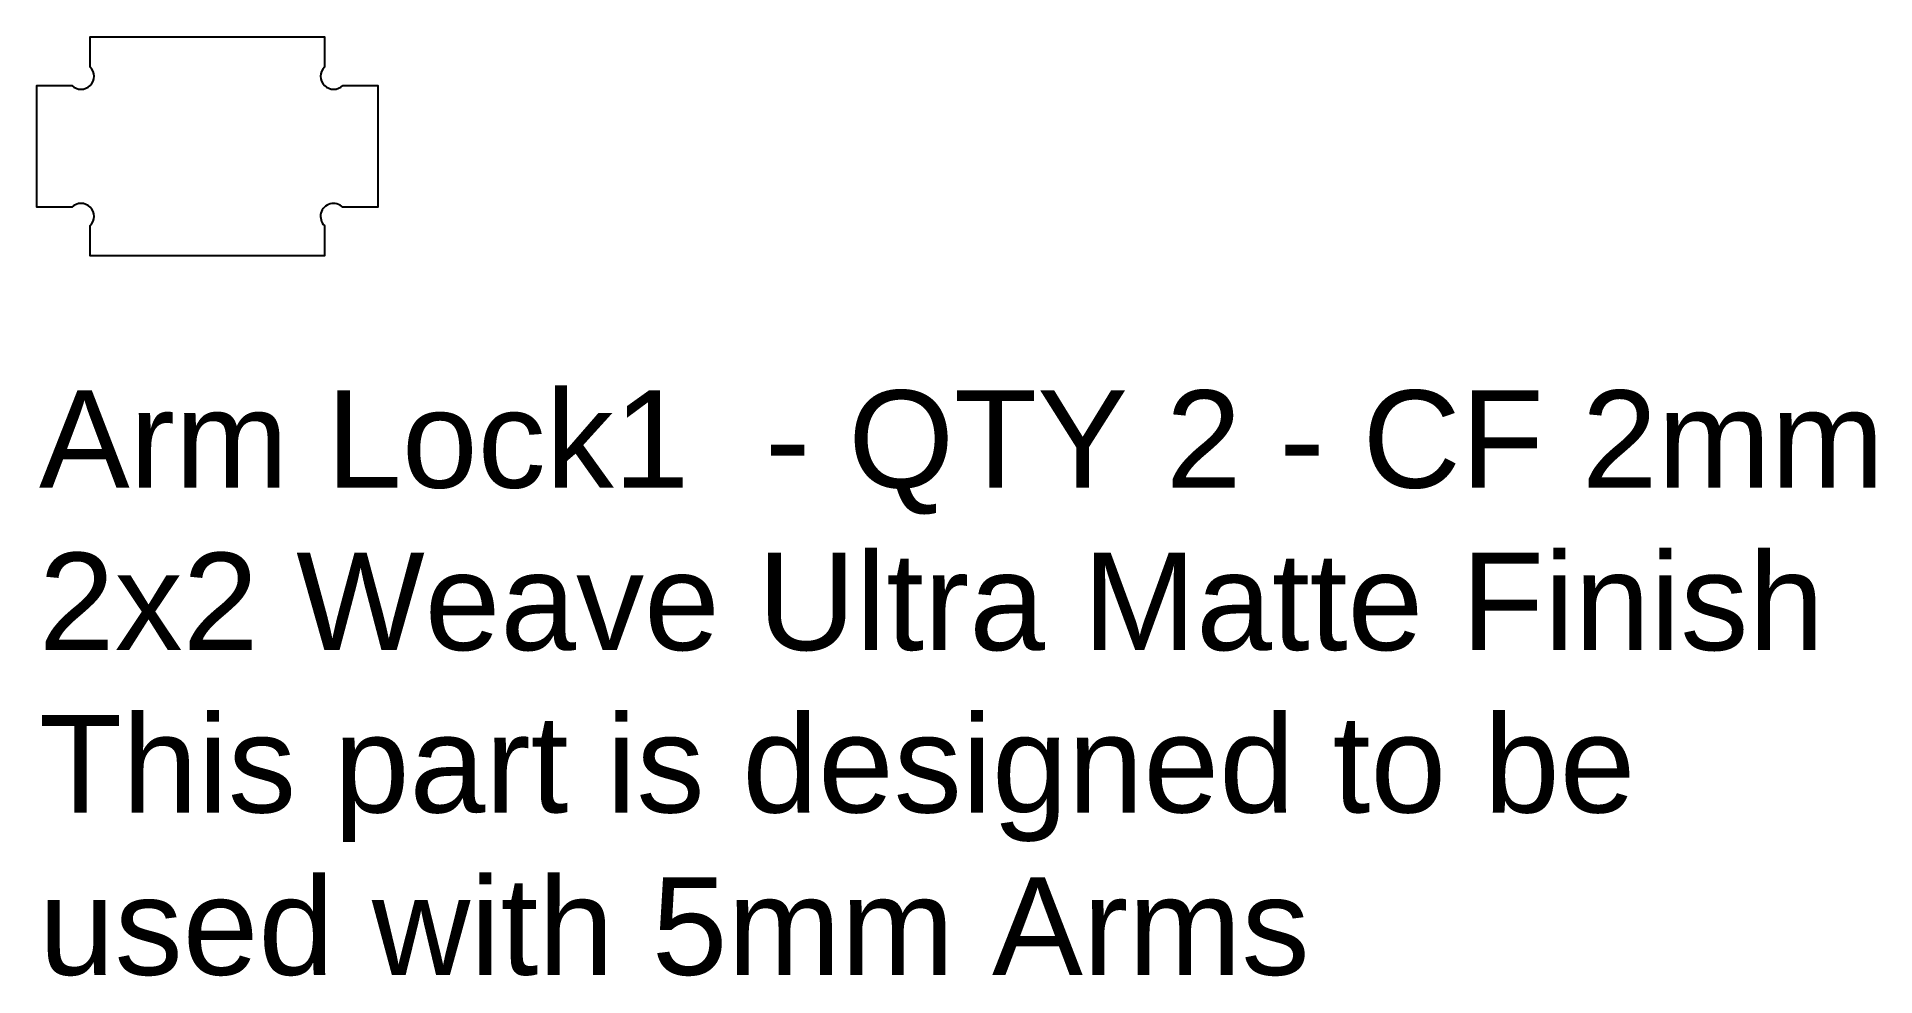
# Model space of a CAD drawing. Header units: inches. Extents: x 7.2 to 82.7, y -17.9 to 20.7.
import ezdxf

# ---------------------------------------------------------------- set-up
doc = ezdxf.new("R2010")
doc.units = ezdxf.units.IN
doc.header["$MEASUREMENT"] = 0
doc.layers.add('Arm Lock 1', color=30, linetype='Continuous')
doc.styles.get("Standard").update_dxf_attribs({"font": 'arial.ttf'})

msp = doc.modelspace()

# ---------------------------------------------------------------- linework, layer by layer
at = {"layer": 'Arm Lock 1'}
msp.add_lwpolyline([(19.765, 18.663), (21.203, 18.663), (21.203, 13.663), (19.765, 13.663, 1), (19.009, 12.906), (19.009, 11.663), (9.397, 11.663), (9.397, 12.906, 1), (8.64, 13.663), (7.203, 13.663), (7.203, 18.663), (8.64, 18.663, 1), (9.397, 19.419), (9.397, 20.663), (19.009, 20.663), (19.009, 19.419, 1)], format="xyb", close=True, dxfattribs=at)

# ---------------------------------------------------------------- texts
at = {"layer": 'Arm Lock 1', "insert": (7.292, 6.141), "char_height": 4, "attachment_point": 1}
msp.add_mtext_dynamic_manual_height_columns('Arm Lock1  - QTY 2 - CF 2mm 2x2 Weave Ultra Matte Finish\\PThis part is designed to be used with 5mm Arms', width=77.18879, gutter_width=1, heights=[0], dxfattribs=at)

doc.saveas('drawing.dxf')
